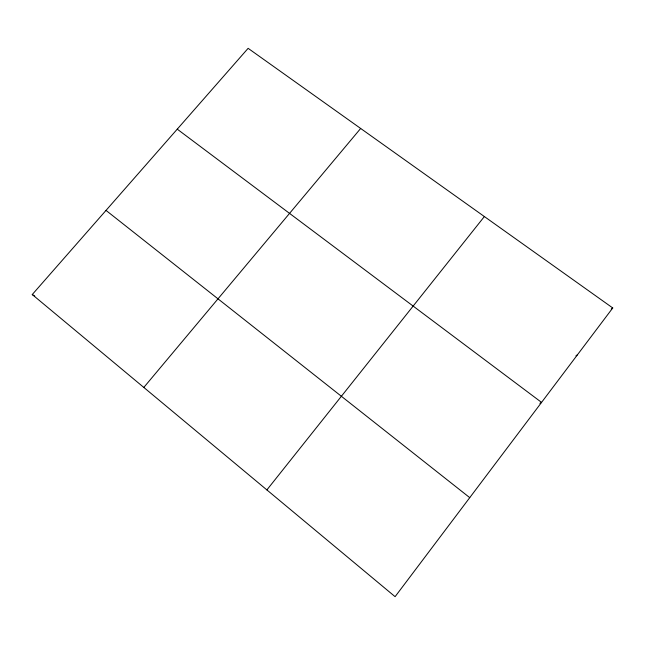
<?xml version="1.0" encoding="UTF-8"?>
<svg xmlns="http://www.w3.org/2000/svg" width="645" height="645" viewBox="0 0 645 645"><rect width="100%" height="100%" fill="white"/><g stroke="black" fill="none" stroke-linecap="round" stroke-linejoin="round"><path stroke-width="0.97" d="M612.75 307.963L395.095 596.673L32.25 294.539L248.123 48.327L612.75 307.963L611.258 309.157M266.885 489.918L484.371 216.551M143.811 387.435L360.668 128.46M575.937 355.83L577.501 354.718M539.905 403.351L541.558 402.391L177.254 129.161M32.25 294.539L34.79 296.095M106.022 210.407L469.745 497.65"/></g></svg>
